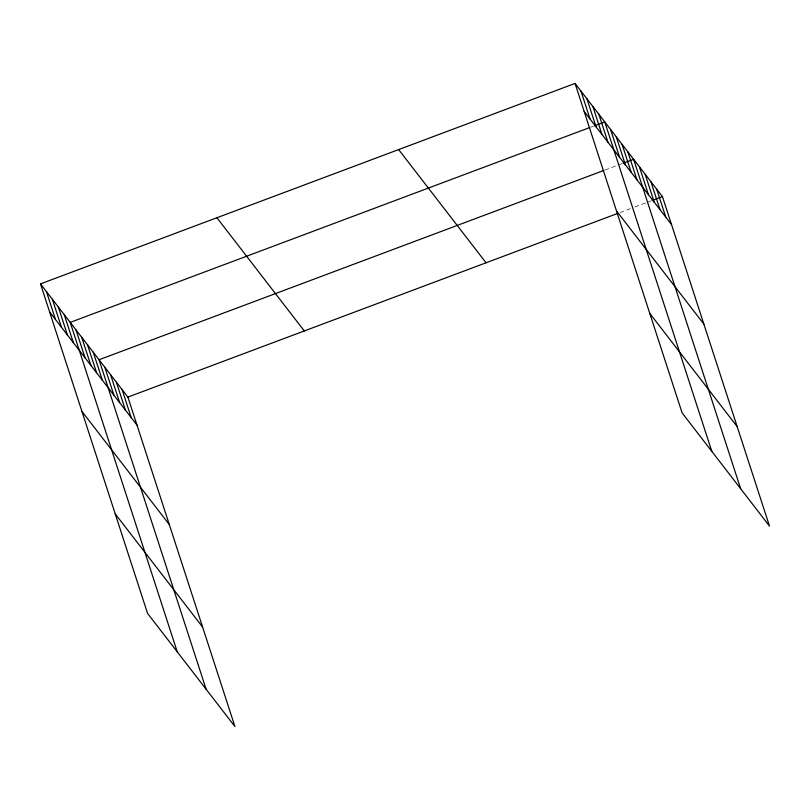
<?xml version="1.0" encoding="UTF-8"?>
<svg xmlns="http://www.w3.org/2000/svg" width="810" height="810" viewBox="0 0 810 810"><rect width="100%" height="100%" fill="white"/><g stroke="black" fill="none" stroke-linecap="round" stroke-linejoin="round"><path stroke-width="0.61" stroke-dasharray="4.05 3.04" d="M591.027 127.079L593.315 126.218M604.979 170.019L617.574 165.291M618.719 164.865L622.161 163.579M620.065 212.534L630.383 208.666M634.959 206.945L650.997 200.931"/><path stroke-width="1.21" d="M40.5 283.895L127.889 397.102L234.94 726.57L147.552 613.362L40.5 283.895L575.059 83.43L662.448 196.638L769.5 526.105L682.111 412.897L575.059 83.43M589.883 127.504L70.217 322.39L177.258 651.847M594.459 125.793L604.776 121.925L711.818 451.383M603.835 170.454L99.053 359.751L206.105 689.209M623.305 163.144L633.612 159.276L740.664 488.744M127.889 397.102L617.777 213.394M652.141 200.505L662.448 196.638M584.142 111.385L671.541 224.593M616.471 210.883L703.86 324.091M649.782 313.399L737.171 426.607M398.652 149.587L486.051 262.794M216.908 217.748L304.297 330.956M49.582 311.86L136.971 425.068M81.911 411.358L169.3 524.566M115.222 513.864L202.611 627.072M656.687 189.165L665.769 217.12M650.916 181.693L659.998 209.658M645.145 174.221L654.237 202.186M639.384 166.749L648.466 194.714M627.841 151.804L636.933 179.769M622.08 144.342L631.162 172.297M616.309 136.87L625.391 164.825M610.538 129.397L619.63 157.353M598.833 114.22L607.915 142.185M592.89 106.525L601.972 134.48M586.946 98.83L596.028 126.785M581.003 91.125L590.085 119.09M122.128 389.64L131.21 417.595M116.356 382.168L125.439 410.123M110.585 374.696L119.667 402.651M104.824 367.224L113.906 395.179M93.282 352.279L102.364 380.234M87.52 344.807L96.603 372.762M81.749 337.335L90.831 365.29M75.978 329.862L85.06 357.817M64.273 314.695L73.356 342.65M58.33 306.99L67.412 334.955M52.387 299.295L61.469 327.25M46.443 291.6L55.526 319.555"/></g></svg>
